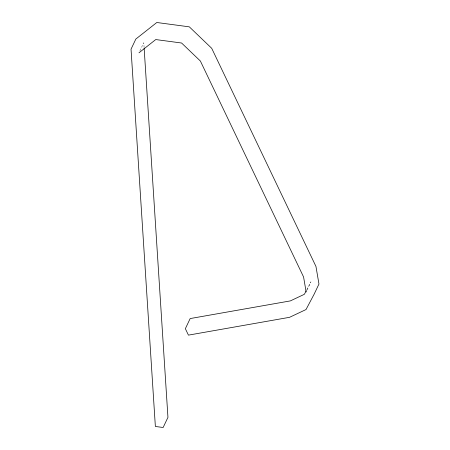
<?xml version="1.0" encoding="UTF-8"?>
<svg xmlns="http://www.w3.org/2000/svg" width="450" height="450" viewBox="0 0 450 450"><rect width="100%" height="100%" fill="white"/><g stroke="black" fill="none" stroke-linecap="round" stroke-linejoin="round"><path stroke-width="0.34" stroke-dasharray="2.25 1.69" d="M139.882 50.901L143.792 42.671L144.107 47.571M307.046 290.064L310.956 281.835L306.557 290.143"/><path stroke-width="0.67" d="M306.242 290.739L304.358 294.3L290.357 300.904L190.17 318.561L185.361 328.691L188.438 335.132L289.564 317.312L306.006 309.555L314.156 294.171L318.966 284.034L315.951 266.434L211.703 48.296L189.321 26.848L156.797 22.5L135.844 39.049L131.034 49.179L155.362 426.459L163.136 427.5L167.951 417.369L144.152 48.274M138.977 52.802L155.745 39.561L181.586 43.014L200.368 61.014L303.581 276.981L306.146 291.966"/></g></svg>
